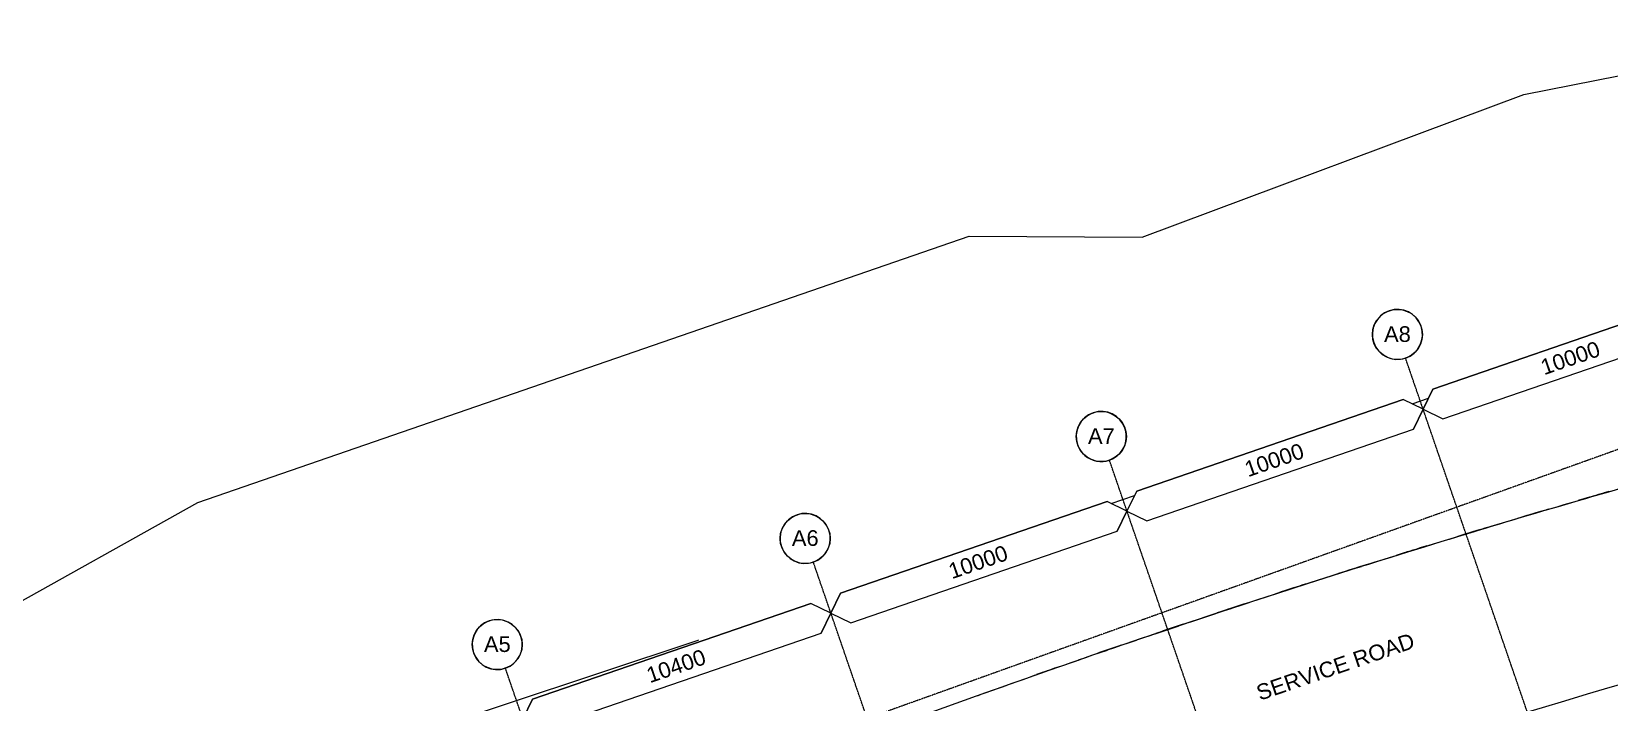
# Model space of a CAD drawing. Header units: millimetres. Extents: x -2478825 to -2336182, y 3945451 to 4053958.
# Drawn here: x -2441685 to -2391300, y 4024698 to 4046110 of the extents above; entities that cross this region are included whole.
import ezdxf

# ---------------------------------------------------------------- set-up
doc = ezdxf.new("R2010")
doc.units = ezdxf.units.MM
doc.linetypes.add('AEC_Double Dash', pattern=[39, 15, -4, 6, -4, 6, -4])
doc.linetypes.add('Grid Line', pattern=[21, 12, -3, 3, -3])
for name, color, linetype, lineweight in [('A-ANNO-NOTE', 131, 'Continuous', 5), ('A-DETL-GENF', 92, 'Continuous', 5), ('A-FLOR', 192, 'Continuous', 5), ('C-PROP-LINE', 91, 'AEC_Double Dash', 13), ('C-TOPO', 7, 'Continuous', 5), ('G-ANNO-TEXT', 231, 'Continuous', 5), ('S-GRID', 1, 'Continuous', 5), ('S-GRID-IDEN', 1, 'Continuous', 5)]:
    doc.layers.add(name, color=color, linetype=linetype, lineweight=lineweight)
doc.styles.add('Arial', font='arial.ttf', dxfattribs={"height": 500})

# ---------------------------------------------------------------- blocks, each defined once
blk = doc.blocks.new('Family - ___-240017-ROOF - Part A')
at = {"layer": 'C-PROP-LINE'}
blk.add_line((-2388364, 4033725), (-2421585, 4021829), dxfattribs=at)
blk = doc.blocks.new('Dimension - Grids _2D_ - 1-200-1063973-ROOF - Part A')
at = {"layer": 'A-DETL-GENF'}
for p, q in [((-4523, 500), (-5023, 0)), ((-5023, 0), (-4523, 500)), ((-5023, 0), (-4523, -500)), ((-5023, 0), (-4523, -500)), ((4877, 500), (-4523, 500)), ((-4523, 500), (4877, 500)), ((5377, 0), (4877, 500)), ((5377, 0), (4877, 500)), ((4877, -500), (5377, 0)), ((5377, 0), (4877, -500)), ((-4523, -500), (4877, -500)), ((-4523, -500), (4877, -500))]:
    blk.add_line(p, q, dxfattribs=at)
blk = doc.blocks.new('Dimension - Grids _2D_ - 1-200-1063965-ROOF - Part A')
at = {"layer": 'A-DETL-GENF'}
for p, q in [((-4323, 500), (-4823, 0)), ((-4823, 0), (-4323, 500)), ((-4823, 0), (-4323, -500)), ((4677, 500), (-4323, 500)), ((-4323, 500), (4677, 500)), ((5177, 0), (4677, 500)), ((5177, 0), (4677, 500)), ((4677, -500), (5177, 0)), ((5177, 0), (4677, -500)), ((-4823, 0), (-4323, -500)), ((-4323, -500), (4677, -500)), ((-4323, -500), (4677, -500))]:
    blk.add_line(p, q, dxfattribs=at)
blk = doc.blocks.new('Grid - A1-203820-ROOF - Part A')
at = {"layer": 'S-GRID-IDEN'}
blk.add_circle((0, 0), 4, dxfattribs=at)
for start, end in [(360, 180), (180, 360)]:
    blk.add_arc((0, 0), 4, start, end, dxfattribs=at)

msp = doc.modelspace()

# ---------------------------------------------------------------- linework, layer by layer
at = {"layer": 'A-FLOR'}
msp.add_line((-2421411, 4021360), (-2411511, 4024905), dxfattribs=at)
msp.add_open_spline([(-2411511, 4024905), (-2400296, 4028922), (-2388868, 4032341), (-2377291, 4035145)], degree=3, dxfattribs=at)
msp.add_open_spline([(-2375318, 4029438), (-2379215, 4028499), (-2390855, 4025472), (-2402321, 4021823), (-2409869, 4019121)], degree=3, knots=[-0.75, -0.75, -0.75, -0.75, -0.5, 0, 0, 0, 0], dxfattribs=at)
at = {"layer": 'C-TOPO'}
for p, q in [((-2394037, 4044100), (-2383933, 4046110)), ((-2406224, 4039543), (-2394037, 4044100)), ((-2436378, 4031083), (-2411741, 4039579)), ((-2411741, 4039579), (-2406224, 4039543)), ((-2397604, 4034232), (-2397082, 4034405)), ((-2446870, 4025210), (-2436378, 4031083)), ((-2407211, 4031051), (-2406465, 4031298)), ((-2391939, 4031246), (-2392299, 4031141)), ((-2393910, 4030667), (-2394240, 4030569)), ((-2395884, 4030074), (-2396175, 4029985)), ((-2397850, 4029470), (-2398106, 4029390)), ((-2399817, 4028853), (-2400032, 4028784)), ((-2401772, 4028226), (-2401954, 4028167)), ((-2403733, 4027584), (-2403872, 4027538)), ((-2405690, 4026930), (-2405787, 4026897)), ((-2432621, 4022636), (-2420431, 4026673)), ((-2420431, 4026673), (-2420377, 4026691)), ((-2407698, 4026245), (-2407633, 4026268)), ((-2409606, 4025581), (-2409577, 4025591)), ((-2409086, 4025764), (-2409595, 4025585))]:
    msp.add_line(p, q, dxfattribs=at)
at = {"layer": 'C-TOPO', "flags": 128}
for points in [[(-2391828, 4031278), (-2391600, 4031344), (-2391373, 4031410)], [(-2391373, 4031410), (-2391372, 4031410), (-2391371, 4031411)], [(-2391371, 4031411), (-2391369, 4031411), (-2391368, 4031411)], [(-2391368, 4031411), (-2391140, 4031477), (-2390913, 4031542)], [(-2393656, 4030742), (-2393429, 4030809), (-2393202, 4030876)], [(-2393202, 4030876), (-2393201, 4030877), (-2393200, 4030877)], [(-2393200, 4030877), (-2392973, 4030944), (-2392746, 4031010)], [(-2392746, 4031010), (-2392745, 4031011), (-2392743, 4031011)], [(-2392743, 4031011), (-2392742, 4031012), (-2392741, 4031012)], [(-2392741, 4031012), (-2392514, 4031078), (-2392287, 4031145)], [(-2392287, 4031145), (-2392286, 4031145), (-2392284, 4031145)], [(-2392284, 4031145), (-2392057, 4031212), (-2391830, 4031278)], [(-2391830, 4031278), (-2391829, 4031278), (-2391828, 4031278)], [(-2395028, 4030332), (-2394803, 4030400), (-2394577, 4030468)], [(-2394577, 4030468), (-2394575, 4030469), (-2394573, 4030469)], [(-2394573, 4030469), (-2394571, 4030470), (-2394570, 4030470)], [(-2394570, 4030470), (-2394342, 4030538), (-2394115, 4030606)], [(-2394115, 4030606), (-2394113, 4030607), (-2394111, 4030607)], [(-2394111, 4030607), (-2393886, 4030674), (-2393661, 4030741)], [(-2393661, 4030741), (-2393660, 4030741), (-2393658, 4030741)], [(-2393658, 4030741), (-2393657, 4030742), (-2393656, 4030742)], [(-2396876, 4029771), (-2396644, 4029842), (-2396413, 4029913)], [(-2396413, 4029913), (-2396410, 4029914), (-2396407, 4029914)], [(-2396407, 4029914), (-2396176, 4029985), (-2395944, 4030056)], [(-2395944, 4030056), (-2395941, 4030056), (-2395938, 4030057)], [(-2395938, 4030057), (-2395713, 4030126), (-2395488, 4030194)], [(-2395488, 4030194), (-2395486, 4030195), (-2395483, 4030195)], [(-2395483, 4030195), (-2395258, 4030263), (-2395032, 4030331)], [(-2395032, 4030331), (-2395030, 4030332), (-2395028, 4030332)], [(-2398756, 4029187), (-2398521, 4029261), (-2398286, 4029334)], [(-2398286, 4029334), (-2398285, 4029335), (-2398283, 4029335)], [(-2398283, 4029335), (-2398281, 4029336), (-2398280, 4029336)], [(-2398280, 4029336), (-2398048, 4029408), (-2397816, 4029480)], [(-2397816, 4029480), (-2397815, 4029481), (-2397813, 4029481)], [(-2397813, 4029481), (-2397581, 4029553), (-2397350, 4029625)], [(-2397350, 4029625), (-2397348, 4029625), (-2397346, 4029626)], [(-2397346, 4029626), (-2397115, 4029697), (-2396883, 4029769)], [(-2396883, 4029769), (-2396881, 4029769), (-2396879, 4029770)], [(-2396879, 4029770), (-2396877, 4029770), (-2396876, 4029771)], [(-2400151, 4028746), (-2399920, 4028820), (-2399688, 4028893)], [(-2399688, 4028893), (-2399687, 4028894), (-2399685, 4028894)], [(-2399685, 4028894), (-2399454, 4028968), (-2399222, 4029041)], [(-2399222, 4029041), (-2399221, 4029041), (-2399219, 4029042)], [(-2399219, 4029042), (-2399218, 4029042), (-2399216, 4029043)], [(-2399216, 4029043), (-2398988, 4029115), (-2398759, 4029186)], [(-2398759, 4029186), (-2398758, 4029187), (-2398756, 4029187)], [(-2401550, 4028298), (-2401319, 4028372), (-2401088, 4028447)], [(-2401088, 4028447), (-2401087, 4028447), (-2401085, 4028448)], [(-2401085, 4028448), (-2400854, 4028522), (-2400623, 4028596)], [(-2400623, 4028596), (-2400621, 4028596), (-2400620, 4028597)], [(-2400620, 4028597), (-2400388, 4028671), (-2400157, 4028745)], [(-2400157, 4028745), (-2400156, 4028745), (-2400154, 4028746)], [(-2400154, 4028746), (-2400153, 4028746), (-2400151, 4028746)], [(-2403414, 4027689), (-2403184, 4027765), (-2402954, 4027840)], [(-2402954, 4027840), (-2402952, 4027841), (-2402951, 4027842)], [(-2402951, 4027842), (-2402720, 4027917), (-2402490, 4027992)], [(-2402490, 4027992), (-2402488, 4027993), (-2402486, 4027994)], [(-2402486, 4027994), (-2402485, 4027994), (-2402483, 4027995)], [(-2402483, 4027995), (-2402252, 4028070), (-2402022, 4028145)], [(-2402022, 4028145), (-2402020, 4028145), (-2402018, 4028146)], [(-2402018, 4028146), (-2401788, 4028221), (-2401557, 4028296)], [(-2401557, 4028296), (-2401555, 4028296), (-2401554, 4028297)], [(-2401554, 4028297), (-2401552, 4028297), (-2401550, 4028298)], [(-2404671, 4027272), (-2404476, 4027337), (-2404281, 4027402)], [(-2404281, 4027402), (-2404278, 4027403), (-2404276, 4027404)], [(-2404276, 4027404), (-2404081, 4027469), (-2403886, 4027533)], [(-2403886, 4027533), (-2403884, 4027534), (-2403882, 4027535)], [(-2403882, 4027535), (-2403652, 4027611), (-2403422, 4027687)], [(-2403422, 4027687), (-2403420, 4027687), (-2403418, 4027688)], [(-2403418, 4027688), (-2403416, 4027689), (-2403414, 4027689)], [(-2406396, 4026691), (-2406166, 4026769), (-2405936, 4026847)], [(-2405936, 4026847), (-2405933, 4026848), (-2405930, 4026849)], [(-2405930, 4026849), (-2405927, 4026850), (-2405924, 4026851)], [(-2405924, 4026851), (-2405690, 4026930), (-2405456, 4027009)], [(-2405456, 4027009), (-2405265, 4027073), (-2405074, 4027137)], [(-2405074, 4027137), (-2405072, 4027138), (-2405070, 4027139)], [(-2405070, 4027139), (-2404875, 4027204), (-2404680, 4027269)], [(-2404680, 4027269), (-2404677, 4027270), (-2404675, 4027271)], [(-2404675, 4027271), (-2404673, 4027272), (-2404671, 4027272)], [(-2407792, 4026213), (-2407562, 4026292), (-2407332, 4026371)], [(-2407332, 4026371), (-2407330, 4026372), (-2407328, 4026372)], [(-2407328, 4026372), (-2407326, 4026373), (-2407324, 4026374)], [(-2407324, 4026374), (-2407094, 4026453), (-2406864, 4026531)], [(-2406864, 4026531), (-2406862, 4026532), (-2406860, 4026533)], [(-2406860, 4026533), (-2406630, 4026611), (-2406400, 4026690)], [(-2406400, 4026690), (-2406398, 4026690), (-2406396, 4026691)], [(-2409186, 4025729), (-2408956, 4025809), (-2408726, 4025889)], [(-2408726, 4025889), (-2408724, 4025890), (-2408722, 4025890)], [(-2408722, 4025890), (-2408493, 4025970), (-2408263, 4026050)], [(-2408263, 4026050), (-2408259, 4026051), (-2408255, 4026053)], [(-2408255, 4026053), (-2408025, 4026132), (-2407795, 4026212)], [(-2407795, 4026212), (-2407794, 4026212), (-2407792, 4026213)], [(-2410524, 4025257), (-2410307, 4025334), (-2410089, 4025411)], [(-2410089, 4025411), (-2410087, 4025412), (-2410085, 4025413)], [(-2410085, 4025413), (-2409870, 4025488), (-2409656, 4025564)], [(-2409656, 4025564), (-2409654, 4025564), (-2409652, 4025565)], [(-2409652, 4025565), (-2409423, 4025646), (-2409194, 4025726)], [(-2409194, 4025726), (-2409192, 4025727), (-2409190, 4025727)], [(-2409190, 4025727), (-2409188, 4025728), (-2409186, 4025729)], [(-2411511, 4024905), (-2411459, 4024924), (-2411407, 4024943)], [(-2411407, 4024943), (-2411405, 4024943), (-2411403, 4024944)], [(-2411403, 4024944), (-2411401, 4024945), (-2411399, 4024946)], [(-2411399, 4024946), (-2411183, 4025023), (-2410968, 4025100)], [(-2410968, 4025100), (-2410966, 4025100), (-2410964, 4025101)], [(-2410964, 4025101), (-2410748, 4025178), (-2410532, 4025254)], [(-2410532, 4025254), (-2410530, 4025255), (-2410528, 4025256)], [(-2410528, 4025256), (-2410526, 4025257), (-2410524, 4025257)]]:
    msp.add_lwpolyline(points, dxfattribs=at)
at = {"layer": 'C-TOPO'}
for start, end in [(106.11425, 106.23967), (106.08676, 106.19506), (106.43071, 106.54644), (106.45062, 106.58595), (106.78781, 106.93223), (106.77504, 106.89647), (107.12617, 107.2785), (107.11993, 107.24751), (107.46612, 107.62477), (107.4656, 107.5974), (107.814, 107.97103), (107.81236, 107.94887), (108.16368, 108.31729), (108.16074, 108.29883), (108.51536, 108.66354), (108.51175, 108.65046), (108.87144, 109.00979), (108.86789, 109.00012), (109.23814, 109.35052)]:
    msp.add_arc((-2298111, 3708232), 336366, start, end, dxfattribs=at)
at = {"layer": 'S-GRID', "linetype": 'Grid Line'}
for p, q in [((-2374671, 3968484), (-2397811, 4035686)), ((-2385281, 3968582), (-2407266, 4032430)), ((-2395149, 3966526), (-2416721, 4029175)), ((-2404982, 3963140), (-2426554, 4025789))]:
    msp.add_line(p, q, dxfattribs=at)

# ---------------------------------------------------------------- block references
at = {"layer": 'A-DETL-GENF', "rotation": 19.00040712023049}
for name, p in [('Dimension - Grids _2D_ - 1-200-1063965-ROOF - Part A', (-2392691, 4035630)), ('Dimension - Grids _2D_ - 1-200-1063965-ROOF - Part A', (-2402146, 4032374)), ('Dimension - Grids _2D_ - 1-200-1063965-ROOF - Part A', (-2411601, 4029119)), ('Dimension - Grids _2D_ - 1-200-1063973-ROOF - Part A', (-2421245, 4025798))]:
    msp.add_blockref(name, p, dxfattribs=at)
at = {"layer": 'C-PROP-LINE'}
msp.add_blockref('Family - ___-240017-ROOF - Part A', (0, 0), dxfattribs=at)
at = {"layer": 'S-GRID-IDEN'}
for p, xscale, yscale, zscale, rotation in [((-2398071, 4036443), 199.9999999999999, 199.9999999999999, 199.9999999999999, 19.00040712021568), ((-2407526, 4033187), 199.9999999999998, 199.9999999999998, 199.9999999999998, 19.00040712021565), ((-2416982, 4029931), 199.9999999999999, 199.9999999999999, 199.9999999999999, 19.00040712021551), ((-2426815, 4026545), 199.9999999999999, 199.9999999999999, 199.9999999999999, 19.00040712021553)]:
    msp.add_blockref('Grid - A1-203820-ROOF - Part A', p, dxfattribs=dict(at, xscale=xscale, yscale=yscale, zscale=zscale, rotation=rotation))

# ---------------------------------------------------------------- texts
at = {"layer": 'A-ANNO-NOTE', "char_height": 500, "width": 2324.89, "attachment_point": 1, "rotation": 19.0004, "style": 'Arial'}
for s, insert in [('10000', (-2393549, 4035613)), ('10000', (-2403004, 4032357)), ('10000', (-2412460, 4029102)), ('10400', (-2422104, 4025781))]:
    msp.add_mtext(s, dxfattribs=dict(at, insert=insert))
at = {"layer": 'G-ANNO-TEXT', "color": 7, "insert": (-2402628, 4025221), "char_height": 500, "width": 6381.43, "attachment_point": 1, "rotation": 18.9165, "style": 'Arial'}
msp.add_mtext('SERVICE ROAD', dxfattribs=at)
at = {"layer": 'S-GRID-IDEN', "char_height": 500, "width": 1026.16, "attachment_point": 1, "style": 'Arial'}
for s, insert in [('A8', (-2398496, 4036705)), ('A7', (-2407951, 4033450)), ('A6', (-2417406, 4030194)), ('A5', (-2427239, 4026808))]:
    msp.add_mtext(s, dxfattribs=dict(at, insert=insert))

doc.saveas('drawing.dxf')
